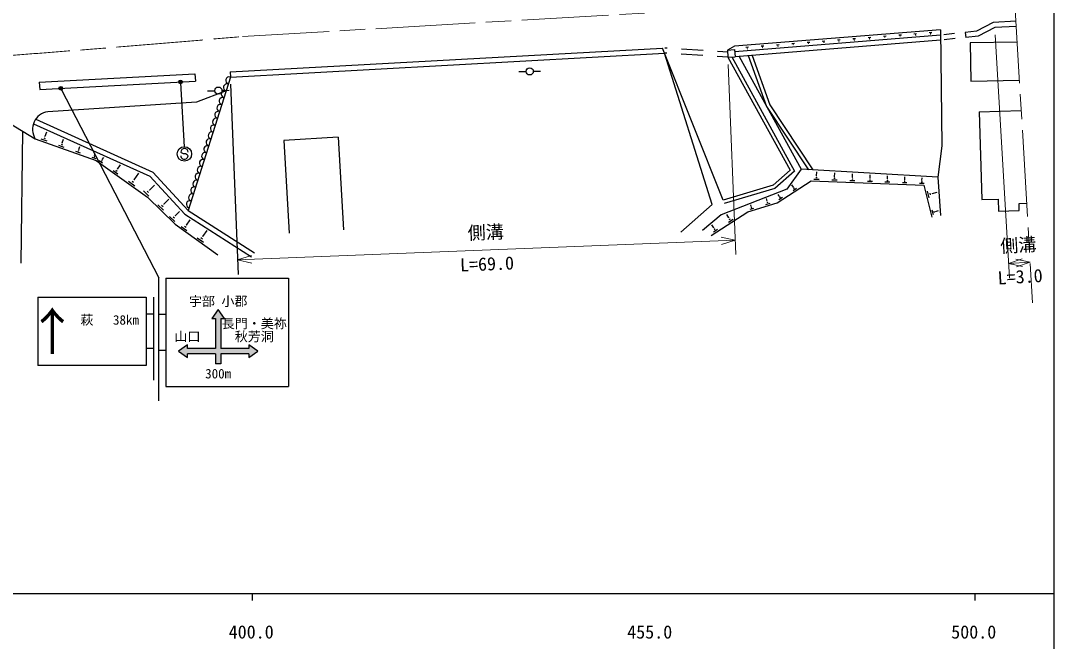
# Model space of a CAD drawing. Units: millimetres, scale not verified. Extents: x 40000 to 680000, y 20000 to 380000.
# Drawn here: x 435942 to 579000, y 198357 to 284340 of the extents above; entities that cross this region are included whole.
import ezdxf
from ezdxf.enums import TextEntityAlignment as Align

# ---------------------------------------------------------------- set-up
doc = ezdxf.new("R2010")
doc.units = ezdxf.units.MM
doc.header["$LTSCALE"] = 1000
doc.header["$PDMODE"] = 32
doc.header["$PDSIZE"] = 500
doc.linetypes.add('CHAIN', pattern=[18.5, 12, -1.5, 3.5, -1.5])
for name, color, linetype, lineweight in [('M-BGD', 7, 'Continuous', 25), ('M-BMK', 2, 'CHAIN', 13), ('M-STR-HTXT', 7, 'Continuous', 13), ('M-STR-STRC', 7, 'Continuous', 25), ('M-TTL-BAND', 7, 'Continuous', 25)]:
    doc.layers.add(name, color=color, linetype=linetype, lineweight=lineweight)
doc.styles.add('@ＭＳ ゴシック', font='')
doc.styles.add('ＭＳ ゴシック', font='')
doc.styles.get('@ＭＳ ゴシック').set_extended_font_data('@MS Gothic')
doc.styles.get('ＭＳ ゴシック').set_extended_font_data('MS Gothic')

msp = doc.modelspace()

# ---------------------------------------------------------------- hatches: boundary and pattern name
at = {"layer": 'M-STR-STRC'}
msp.add_hatch(color=256, dxfattribs=at).paths.add_polyline_path([(467526, 239434), (467526, 238934), (463651, 238934), (463651, 243059), (464151, 243059), (463276, 244309), (462401, 243059), (462901, 243059), (462901, 238934), (459026, 238934), (459026, 239434), (457776, 238559), (459026, 237684), (459026, 238184), (462901, 238184), (462901, 236809), (463651, 236809), (463651, 238184), (467526, 238184), (467526, 237684), (468776, 238559)])

# ---------------------------------------------------------------- linework, layer by layer
at = {"layer": 'M-BGD'}
for p, q in [((570558, 284065), (568247, 282889)), ((570745, 283374), (568452, 282208)), ((573699, 284248), (570558, 284065)), ((573740, 283549), (570745, 283374)), ((563250, 283070), (534714, 280784)), ((563250, 282324), (534773, 280043)), ((551117, 281847), (551487, 281877)), ((553232, 282016), (553602, 282046)), ((553379, 281916), (553472, 281924)), ((555346, 282186), (555717, 282216)), ((555494, 282086), (555587, 282093)), ((555538, 281977), (555561, 281979)), ((555550, 281978), (555551, 281958)), ((557461, 282355), (557832, 282385)), ((557609, 282255), (557702, 282263)), ((557653, 282147), (557676, 282149)), ((557665, 282148), (557666, 282127)), ((559576, 282525), (559947, 282554)), ((559724, 282425), (559817, 282432)), ((559768, 282316), (559791, 282318)), ((559779, 282317), (559781, 282297)), ((561691, 282694), (562062, 282724)), ((561839, 282594), (561932, 282601)), ((561883, 282486), (561906, 282487)), ((561894, 282487), (561896, 282466)), ((563250, 283070), (563452, 267019)), ((565179, 282542), (563689, 282373)), ((565258, 281846), (563767, 281678)), ((568247, 282889), (566670, 282711)), ((566670, 282711), (566748, 282015)), ((568452, 282208), (566748, 282015)), ((464924, 277229), (524778, 280522)), ((533148, 259473), (524778, 280522)), ((525395, 280515), (525096, 280535)), ((534714, 280784), (533752, 280262)), ((563268, 281623), (534829, 279345)), ((536312, 280661), (536682, 280691)), ((536460, 280561), (536552, 280569)), ((536503, 280453), (536526, 280455)), ((536515, 280454), (536517, 280434)), ((538427, 280831), (538797, 280860)), ((538575, 280731), (538667, 280738)), ((538618, 280622), (538641, 280624)), ((538630, 280623), (538631, 280603)), ((540542, 281000), (540912, 281030)), ((540690, 280900), (540782, 280908)), ((540733, 280792), (540756, 280794)), ((540745, 280793), (540746, 280772)), ((542657, 281170), (543027, 281199)), ((542805, 281070), (542897, 281077)), ((542848, 280961), (542871, 280963)), ((542860, 280962), (542861, 280942)), ((544772, 281339), (545142, 281369)), ((544920, 281239), (545012, 281246)), ((544963, 281131), (544986, 281132)), ((544975, 281131), (544976, 281111)), ((546887, 281508), (547257, 281538)), ((547034, 281408), (547127, 281416)), ((547078, 281300), (547101, 281302)), ((547090, 281301), (547091, 281280)), ((549002, 281678), (549372, 281707)), ((549149, 281578), (549242, 281585)), ((549193, 281469), (549216, 281471)), ((549205, 281470), (549206, 281450)), ((551264, 281747), (551357, 281754)), ((551308, 281639), (551331, 281641)), ((551320, 281640), (551321, 281619)), ((553423, 281808), (553446, 281810)), ((553435, 281809), (553436, 281789)), ((573867, 281373), (567357, 281259)), ((567357, 281259), (567450, 275965)), ((464964, 276530), (525051, 279836)), ((525350, 279817), (525051, 279836)), ((531659, 258862), (525051, 279836)), ((530339, 279493), (527346, 279687)), ((530385, 280191), (527391, 280386)), ((533832, 279265), (532335, 279363)), ((533877, 279964), (532381, 280061)), ((533752, 280262), (534749, 280342)), ((533752, 280262), (533832, 279265)), ((533832, 279265), (534829, 279345)), ((533832, 279265), (542424, 263613)), ((534378, 279309), (543055, 263504)), ((534749, 280342), (534829, 279345)), ((535368, 279388), (543950, 263754)), ((536649, 279491), (539177, 272448)), ((537165, 279532), (539628, 272674)), ((438525, 275815), (460054, 276968)), ((464964, 276530), (459105, 258061)), ((460054, 276968), (460139, 275971)), ((464924, 277229), (464964, 276530)), ((504893, 277284), (505892, 277307)), ((506892, 277330), (507892, 277353)), ((438525, 275815), (438578, 274817)), ((438578, 274817), (460139, 275971)), ((463800, 274660), (464799, 274692)), ((465004, 275531), (466050, 249194)), ((567450, 275965), (574177, 276083)), ((464360, 274623), (460272, 273048)), ((461801, 274596), (462800, 274628)), ((460272, 273048), (439691, 271715)), ((539177, 272448), (544960, 263697)), ((539628, 272674), (545582, 263662)), ((568617, 271722), (574422, 271892)), ((438023, 270693), (454236, 263364)), ((568617, 271722), (568973, 259561)), ((434413, 270119), (437970, 267979)), ((436192, 269049), (435968, 250723)), ((437709, 270067), (453817, 262785)), ((439319, 268317), (439550, 268961)), ((437970, 267979), (446374, 264970)), ((438733, 267972), (439553, 267678)), ((439129, 268107), (439334, 268034)), ((439294, 268326), (439345, 268308)), ((441699, 267397), (441882, 267907)), ((479873, 268199), (472345, 267759)), ((472345, 267759), (473095, 254920)), ((479873, 268199), (480624, 255360)), ((441184, 267094), (441905, 266836)), ((441532, 267213), (441712, 267149)), ((441677, 267405), (441722, 267389)), ((443538, 266251), (444164, 266027)), ((443840, 266355), (443996, 266299)), ((443966, 266521), (444005, 266507)), ((443985, 266514), (444121, 266894)), ((563452, 267019), (562898, 262680)), ((445799, 265441), (446333, 265250)), ((446056, 265530), (446190, 265482)), ((446164, 265672), (446197, 265660)), ((446181, 265666), (446272, 265922)), ((446374, 264970), (453474, 259904)), ((446803, 264971), (447278, 264632)), ((447083, 264986), (447201, 264901)), ((447229, 265096), (447258, 265075)), ((447243, 265086), (447460, 265390)), ((448726, 263599), (449390, 263125)), ((449117, 263621), (449283, 263502)), ((449321, 263775), (449363, 263746)), ((449342, 263761), (449762, 264349)), ((454236, 263364), (459105, 258061)), ((542424, 263613), (540081, 261532)), ((543055, 263504), (540329, 261084)), ((543950, 263754), (541959, 260999)), ((562898, 262680), (543950, 263754)), ((546094, 262828), (546114, 263381)), ((548584, 262721), (548603, 263240)), ((450847, 262085), (451721, 261462)), ((451362, 262114), (451580, 261958)), ((451631, 262317), (451685, 262278)), ((451658, 262298), (452302, 263201)), ((453817, 262785), (458651, 257521)), ((540654, 259108), (545327, 262151)), ((545327, 262151), (560946, 261571)), ((545698, 262387), (546456, 262359)), ((545991, 262604), (546180, 262597)), ((546070, 262829), (546118, 262827)), ((548201, 262294), (548934, 262267)), ((548484, 262504), (548667, 262497)), ((548561, 262721), (548607, 262720)), ((550679, 262202), (551388, 262176)), ((550953, 262405), (551130, 262398)), ((551027, 262615), (551071, 262614)), ((551049, 262614), (551067, 263100)), ((553133, 262111), (553818, 262086)), ((553398, 262307), (553569, 262301)), ((553469, 262510), (553512, 262509)), ((553491, 262509), (553508, 262962)), ((555563, 262021), (556225, 261996)), ((555819, 262210), (555984, 262204)), ((555888, 262406), (555929, 262405)), ((555909, 262405), (555924, 262825)), ((557970, 261931), (558608, 261908)), ((558217, 262114), (558376, 262108)), ((558283, 262303), (558323, 262302)), ((558303, 262302), (558318, 262689)), ((560354, 261843), (560968, 261820)), ((560591, 262019), (560745, 262013)), ((560655, 262201), (560694, 262199)), ((560675, 262200), (560688, 262555)), ((562898, 262680), (563244, 257326)), ((452938, 260779), (453701, 260031)), ((453449, 260728), (453640, 260541)), ((453745, 260886), (453792, 260840)), ((453769, 260863), (454446, 261554)), ((541959, 260999), (532872, 257443)), ((540081, 261532), (533148, 259473)), ((540329, 261084), (533290, 258993)), ((542886, 261261), (542673, 261588)), ((542835, 260827), (543304, 261132)), ((542872, 261251), (542901, 261270)), ((542919, 261082), (543036, 261158)), ((560946, 261571), (562068, 257140)), ((561419, 260720), (561650, 259809)), ((561779, 260448), (561837, 260220)), ((562074, 260432), (562088, 260375)), ((562081, 260403), (562787, 260582)), ((453474, 259904), (457312, 256143)), ((455772, 258900), (456449, 259591)), ((536604, 257874), (540654, 259108)), ((539076, 258889), (539657, 259066)), ((539260, 259326), (539151, 259683)), ((539241, 259129), (539386, 259173)), ((539242, 259320), (539278, 259331)), ((540939, 260029), (540779, 260275)), ((540883, 259555), (541395, 259889)), ((540923, 260019), (540955, 260040)), ((540975, 259834), (541103, 259918)), ((568973, 259561), (571245, 259628)), ((571245, 259628), (571294, 257945)), ((574125, 259009), (575173, 259039)), ((574154, 258029), (574125, 259009)), ((454941, 258816), (455704, 258068)), ((455452, 258765), (455643, 258578)), ((455748, 258923), (455795, 258877)), ((457336, 257305), (457942, 257924)), ((458651, 257521), (467911, 251602)), ((459105, 258061), (468288, 252191)), ((527324, 255042), (531659, 258862)), ((531485, 254585), (536604, 257874)), ((536896, 258225), (537392, 258376)), ((537053, 258598), (536981, 258834)), ((537037, 258430), (537161, 258468)), ((537038, 258593), (537069, 258603)), ((562069, 258155), (562239, 257482)), ((562335, 257954), (562377, 257786)), ((562553, 257942), (562563, 257900)), ((562558, 257921), (562953, 258021)), ((571294, 257945), (574154, 258029)), ((456563, 257227), (457273, 256531)), ((457038, 257179), (457215, 257005)), ((457312, 256143), (463222, 251921)), ((457313, 257327), (457358, 257283)), ((458896, 256030), (459405, 256742)), ((532872, 257443), (530313, 255264)), ((533965, 257044), (533676, 257494)), ((533888, 256427), (534558, 256857)), ((533944, 257030), (533986, 257057)), ((534010, 256789), (534178, 256897)), ((458167, 255839), (458952, 255278)), ((458630, 255864), (458826, 255724)), ((458872, 256047), (458921, 256012)), ((461169, 254458), (461736, 255253)), ((531889, 255628), (531618, 256049)), ((531823, 255100), (532396, 255468)), ((531871, 255616), (531906, 255640)), ((531927, 255410), (532071, 255502)), ((460386, 254254), (461229, 253652)), ((460883, 254281), (461093, 254131)), ((461142, 254477), (461195, 254440))]:
    msp.add_line(p, q, dxfattribs=at)
for centre in [(506392, 277318), (463300, 274644)]:
    msp.add_circle(centre, 500, dxfattribs=at)
for centre, radius, start, end in [((464813, 276053), 500, 72.39643, 252.39643), ((464511, 275100), 500, 72.39643, 252.39643), ((463906, 273194), 500, 72.39643, 252.39643), ((464208, 274147), 500, 72.39643, 252.39643), ((463604, 272241), 500, 72.39643, 252.39643), ((440025, 269297), 2441, 97.86645, 212.6785), ((462999, 270334), 500, 72.39643, 252.39643), ((463301, 271287), 500, 72.39643, 252.39643), ((462696, 269381), 500, 72.39643, 252.39643), ((462091, 267475), 500, 72.39643, 252.39643), ((462394, 268428), 500, 72.39643, 252.39643), ((461789, 266521), 500, 72.39643, 252.39643), ((461184, 264615), 500, 72.39643, 252.39643), ((461487, 265568), 500, 72.39643, 252.39643), ((460882, 263662), 500, 72.39643, 252.39643), ((460277, 261756), 500, 72.39643, 252.39643), ((460579, 262709), 500, 72.39643, 252.39643), ((459974, 260802), 500, 72.39643, 252.39643), ((459370, 258896), 500, 72.39643, 252.39643), ((459672, 259849), 500, 72.39643, 252.39643)]:
    msp.add_arc(centre, radius, start, end, dxfattribs=at)
at = {"layer": 'M-BMK'}
for p, q in [((572708, 288347), (489600, 283488)), ((573501, 287642), (575978, 245271)), ((466640, 282146), (489600, 283488))]:
    msp.add_line(p, q, dxfattribs=at)
msp.add_arc((252690, 2704613), 2431897, 274.19906, 275.04721, dxfattribs=at)
at = {"layer": 'M-STR-HTXT'}
for p, q in [((570804, 282376), (572773, 248702)), ((533872, 278266), (534918, 251930)), ((534838, 253928), (465971, 251193)), ((534838, 253928), (532888, 254369)), ((532929, 253334), (534838, 253928)), ((467881, 251787), (465971, 251193)), ((465971, 251193), (467922, 250752)), ((574554, 251328), (572656, 250699)), ((572656, 250699), (575651, 250874)), ((572656, 250699), (574615, 250295)), ((575651, 250874), (573692, 251278)), ((573752, 250244), (575651, 250874))]:
    msp.add_line(p, q, dxfattribs=at)
at = {"layer": 'M-STR-STRC'}
for p, q in [((441565, 274840), (455041, 248700)), ((458078, 275710), (458551, 266873)), ((458210, 266015), (458110, 266133)), ((458455, 265876), (458210, 266015)), ((458755, 265873), (458455, 265876)), ((459000, 265762), (458755, 265873)), ((459106, 265625), (459000, 265762)), ((455026, 248674), (455026, 231674)), ((456026, 248674), (456026, 233674)), ((456026, 248674), (473026, 248674)), ((473026, 248674), (473026, 233674)), ((438316, 246049), (453316, 246049)), ((438316, 246049), (438316, 236549)), ((453316, 246049), (453316, 236549)), ((454316, 246049), (454316, 234549)), ((454316, 243674), (453316, 243674)), ((455026, 243674), (456026, 243674)), ((463276, 244309), (462401, 243059)), ((464151, 243059), (463276, 244309)), ((462401, 243059), (462901, 243059)), ((462901, 243059), (462901, 238934)), ((463651, 243059), (464151, 243059)), ((463651, 243059), (463651, 238934)), ((454316, 238924), (453316, 238924)), ((459026, 239434), (457776, 238559)), ((459026, 238934), (459026, 239434)), ((462901, 238934), (459026, 238934)), ((467526, 238934), (463651, 238934)), ((468776, 238559), (467526, 239434)), ((467526, 239434), (467526, 238934)), ((455026, 238674), (456026, 238674)), ((457776, 238559), (459026, 237684)), ((462901, 238184), (459026, 238184)), ((459026, 237684), (459026, 238184)), ((462901, 238184), (462901, 236809)), ((463651, 238184), (463651, 236809)), ((467526, 238184), (463651, 238184)), ((467526, 237684), (468776, 238559)), ((467526, 238184), (467526, 237684)), ((453316, 236549), (438316, 236549)), ((463651, 236809), (462901, 236809)), ((456026, 233674), (473026, 233674))]:
    msp.add_line(p, q, dxfattribs=at)
for centre, radius in [((441496, 274973), 150), ((441496, 274973), 120), ((441496, 274973), 90), ((441496, 274973), 60), ((441496, 274973), 30), ((458070, 275860), 150), ((458070, 275860), 120), ((458070, 275860), 90), ((458070, 275860), 60), ((458070, 275860), 30), ((458605, 265875), 1000)]:
    msp.add_circle(centre, radius, dxfattribs=at)
for centre, start, end in [((458610, 266129), 359.55488, 179.55488), ((458606, 265629), 179.55488, 359.55488)]:
    msp.add_arc(centre, 500, start, end, dxfattribs=at)
for p in [(458070, 275860), (441496, 274973)]:
    msp.add_point(p, dxfattribs=at)
at = {"layer": 'M-TTL-BAND'}
for p, q in [((579000, 20000), (579000, 370000)), ((40000, 205000), (579000, 205000)), ((468000, 205000), (468000, 204000)), ((568000, 205000), (568000, 204000))]:
    msp.add_line(p, q, dxfattribs=at)

# ---------------------------------------------------------------- texts
at = {"layer": 'M-STR-HTXT', "style": 'ＭＳ ゴシック'}
for rotation, p in [(2.275, (500365, 253560)), (3.346, (574095, 251784))]:
    msp.add_text('側溝', height=1833, rotation=rotation, dxfattribs=at).set_placement(p, align=Align.BOTTOM_CENTER)
at = {"layer": 'M-STR-HTXT', "style": '@ＭＳ ゴシック'}
for s, rotation, p in [('L=69.0', 2.275, (500444, 251561)), ('L=3.0', 3.346, (574212, 249788))]:
    msp.add_text(s, height=1833, rotation=rotation, dxfattribs=at).set_placement(p, align=Align.TOP_CENTER)
at = {"layer": 'M-STR-STRC', "style": 'ＭＳ ゴシック'}
for s, p in [('宇部 小郡', (463276, 244409)), ('長門・美祢', (468276, 241334)), ('山口', (459026, 239534)), ('秋芳洞', (468276, 239534))]:
    msp.add_text(s, height=1320, dxfattribs=at).set_placement(p, align=Align.BOTTOM_CENTER)
for s, height, p in [('↑', 5132, (440316, 241299)), ('萩', 1320, (445116, 242883)), ('38km', 1320, (450516, 242883)), ('300m', 1320, (463276, 235440))]:
    msp.add_text(s, height=height, dxfattribs=at).set_placement(p, align=Align.MIDDLE_CENTER)
at = {"layer": 'M-TTL-BAND', "style": 'ＭＳ ゴシック'}
for s, p in [('400.0', (467844, 198195)), ('455.0', (523000, 198195)), ('500.0', (567844, 198195))]:
    msp.add_text(s, height=1833, dxfattribs=at).set_placement(p, align=Align.BOTTOM_CENTER)

doc.saveas('drawing.dxf')
